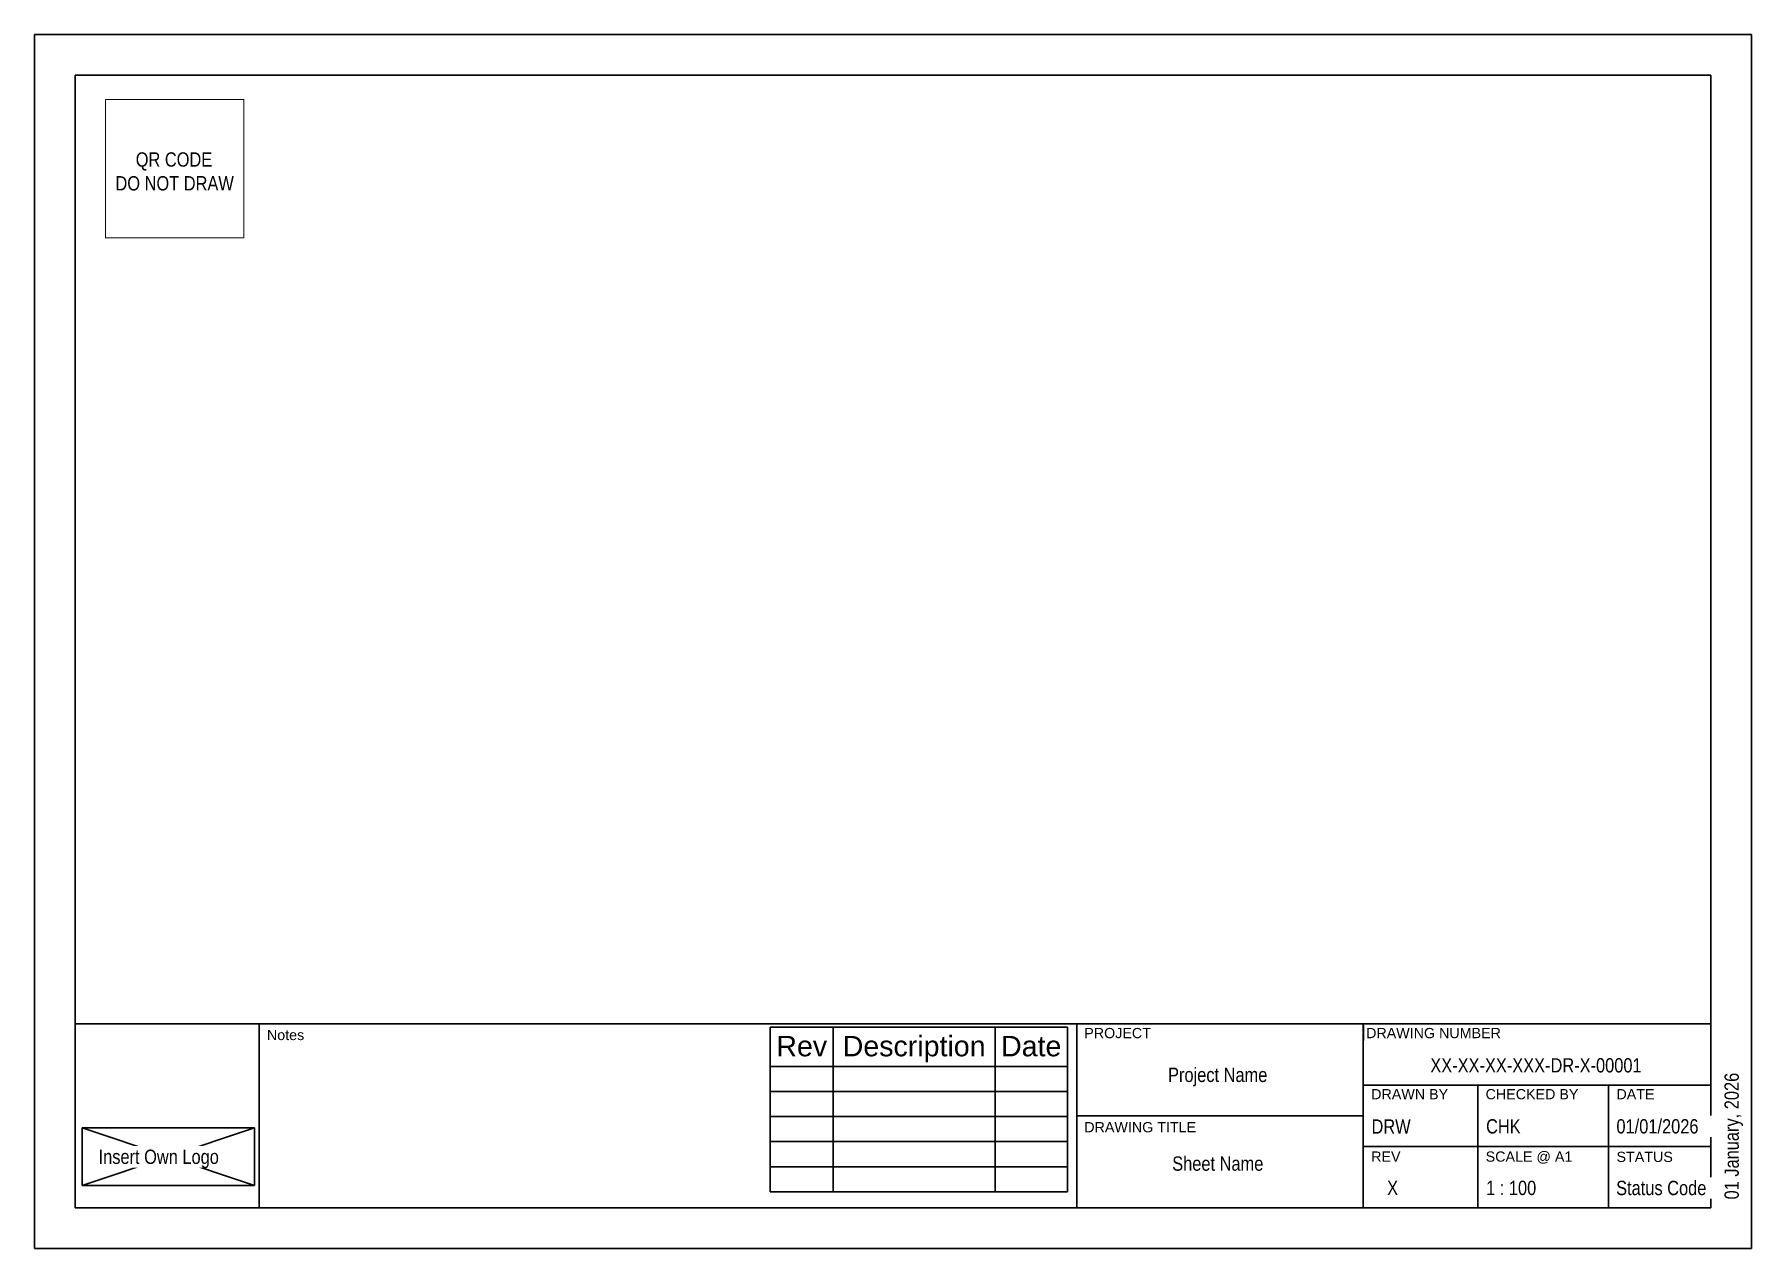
# Paper-space layout 'Layout1' of a CAD drawing. Header units: centimetres, sheet in millimetres. Extents: x 0 to 420, y 0 to 297.
import ezdxf

# ---------------------------------------------------------------- set-up
doc = ezdxf.new("R2010")
doc.units = ezdxf.units.CM
doc.header["$MEASUREMENT"] = 0
doc.layers.add('A-DETL-THIN', color=7, linetype='Continuous', lineweight=30, true_color=0x00a600)
doc.layers.add('G-ANNO-NPLT', color=7, linetype='Continuous', plot=False)
for name, color, linetype, lineweight in [('G-ANNO-SCHD', 7, 'Continuous', 30), ('G-ANNO-TEXT', 7, 'Continuous', 30), ('G-ANNO-TTLB', 7, 'Continuous', 18), ('G-ANNO-TTLB-THIN', 7, 'Continuous', 30)]:
    doc.layers.add(name, color=color, linetype=linetype, lineweight=lineweight)
doc.styles.add('Arial', font='arial.ttf', dxfattribs={"height": 5})
doc.styles.add('Arial Narrow', font='ARIALN.TTF', dxfattribs={"height": 3.5})
doc.styles.add('Arial_1', font='arial.ttf', dxfattribs={"height": 2.5})

psp = doc.layouts.get("Layout1")

# ---------------------------------------------------------------- linework, layer by layer
at = {"layer": 'A-DETL-THIN', "color": 7}
for p, q in [((195.4, 54.15), (179.96, 54.15)), ((179.96, 54.15), (179.96, 44.57)), ((234.95, 54.15), (195.4, 54.15)), ((195.4, 54.15), (195.4, 44.57)), ((252.67, 54.15), (234.95, 54.15)), ((234.95, 54.15), (234.95, 44.57)), ((252.67, 54.15), (252.67, 44.57)), ((252.67, 44.57), (179.96, 44.57)), ((179.96, 44.57), (179.96, 13.9)), ((195.4, 44.57), (195.4, 13.9)), ((234.95, 44.57), (234.95, 13.9)), ((252.67, 44.57), (252.67, 13.9)), ((252.67, 38.43), (179.96, 38.43)), ((252.67, 32.3), (179.96, 32.3)), ((252.67, 26.17), (179.96, 26.17)), ((252.67, 20.03), (179.96, 20.03)), ((252.67, 13.9), (179.96, 13.9))]:
    psp.add_line(p, q, dxfattribs=at)
at = {"layer": 'G-ANNO-TTLB'}
for p, q in [((51.25, 281.08), (17.37, 281.08)), ((17.37, 281.08), (17.37, 247.21)), ((51.25, 247.21), (51.25, 281.08)), ((17.37, 247.21), (51.25, 247.21))]:
    psp.add_line(p, q, dxfattribs=at)
at = {"layer": 'G-ANNO-TTLB-THIN'}
for p, q in [((420, 297), (0, 297)), ((0, 297), (0, 0)), ((420, 0), (420, 297)), ((10, 287), (410, 287)), ((10, 287), (10, 10)), ((410, 287), (410, 10)), ((410, 10), (410, 239.12)), ((55, 55), (55, 10)), ((11.69, 29.53), (53.82, 29.53)), ((11.69, 15.48), (11.69, 29.53)), ((11.69, 15.48), (53.82, 29.53)), ((11.69, 29.53), (53.82, 15.48)), ((53.82, 29.53), (53.82, 15.48)), ((53.82, 15.48), (11.69, 15.48)), ((10, 10), (410, 10)), ((0, 0), (420, 0))]:
    psp.add_line(p, q, dxfattribs=at)

# ---------------------------------------------------------------- texts
at = {"layer": 'G-ANNO-NPLT', "lineweight": 30, "char_height": 3.5, "attachment_point": 1, "style": 'Arial Narrow', "bg_fill": 3, "box_fill_scale": 1.25, "bg_fill_color": 256, "bg_fill_true_color": 13158600, "bg_fill_transparency": 0}
for s, insert, width in [('XX-XX-XX-XXX-DR-X-00001', (341.41, 46.59), 63.173), ('Project Name', (277.27, 44.26), 29.7426), ('CHK', (355.05, 31.67), 10.3418), ('Sheet Name', (278.29, 22.56), 27.2574), ('X', (330.85, 16.61), 3.2869), ('1 : 100', (355.05, 16.61), 14.9916)]:
    psp.add_mtext(s, dxfattribs=dict(at, insert=insert, width=width))
at = {"layer": 'G-ANNO-SCHD', "char_height": 5, "attachment_point": 2, "line_spacing_factor": 0.941778, "style": 'Arial'}
for s, insert, width in [('Rev', (187.68, 52.04), 14.8753), ('Description', (215.17, 52.04), 41.6875), ('Date', (243.81, 52.04), 17.6299)]:
    psp.add_mtext(s, dxfattribs=dict(at, insert=insert, width=width))
at = {"layer": 'G-ANNO-TEXT', "attachment_point": 1, "bg_fill": 3, "box_fill_scale": 1.25, "bg_fill_color": 256, "bg_fill_true_color": 13158600, "bg_fill_transparency": 0}
for s, insert, char_height, width, style in [('\\pxqc;QR CODE', (24.79, 268.14), 3.5, 18.7175, 'Arial Narrow'), ('PROJECT', (256.78, 53.98), 2.5, 19.8017, 'Arial_1'), ('DRAWING NUMBER', (325.7, 53.98), 2.5, 40.0042, 'Arial_1'), ('CHECKED BY', (354.93, 39.03), 2.5, 27.4177, 'Arial_1'), ('SCALE @ A1', (354.95, 23.77), 2.5, 25.654, 'Arial_1')]:
    psp.add_mtext(s, dxfattribs=dict(at, insert=insert, char_height=char_height, width=width, style=style))

# ---------------------------------------------------------------- next in the draw order: linework, layer by layer
at = {"layer": 'G-ANNO-TTLB-THIN'}
for p, q in [((10, 55), (410, 55)), ((255, 55), (255, 10)), ((325, 55), (325, 10)), ((353, 40), (353, 25)), ((385, 40), (385, 25)), ((353, 10), (353, 25))]:
    psp.add_line(p, q, dxfattribs=at)

# ---------------------------------------------------------------- next in the draw order: texts
at = {"layer": 'G-ANNO-NPLT', "lineweight": 30, "insert": (413.36, 12.03), "char_height": 3.5, "width": 37.92, "attachment_point": 1, "rotation": 90, "style": 'Arial Narrow', "bg_fill": 3, "box_fill_scale": 1.25, "bg_fill_color": 256, "bg_fill_true_color": 13158600, "bg_fill_transparency": 0}
psp.add_mtext('01 January, 2026', dxfattribs=at)
at = {"layer": 'G-ANNO-TEXT', "char_height": 3.5, "attachment_point": 1, "style": 'Arial Narrow', "bg_fill": 3, "box_fill_scale": 1.25, "bg_fill_color": 256, "bg_fill_true_color": 13158600, "bg_fill_transparency": 0}
for s, insert, width in [('\\pxqc;DO NOT DRAW ', (19.63, 262.32), 29.3661), ('Insert Own Logo', (15.71, 24.22), 35.9958)]:
    psp.add_mtext(s, dxfattribs=dict(at, insert=insert, width=width))

# ---------------------------------------------------------------- next in the draw order: texts
at = {"layer": 'G-ANNO-NPLT', "lineweight": 30, "char_height": 3.5, "attachment_point": 1, "style": 'Arial Narrow', "bg_fill": 3, "box_fill_scale": 1.25, "bg_fill_color": 256, "bg_fill_true_color": 13158600, "bg_fill_transparency": 0}
for s, insert, width in [('DRW', (327.03, 31.62), 11.7046), ('01/01/2026', (386.93, 31.67), 24.532)]:
    psp.add_mtext(s, dxfattribs=dict(at, insert=insert, width=width))
at = {"layer": 'G-ANNO-TEXT', "char_height": 2.5, "attachment_point": 1, "style": 'Arial_1', "bg_fill": 3, "box_fill_scale": 1.25, "bg_fill_color": 256, "bg_fill_true_color": 13158600, "bg_fill_transparency": 0}
for s, insert, width in [('Notes', (56.88, 53.51), 11.0633), ('DRAWN BY', (326.95, 39.03), 22.9283), ('DATE', (386.93, 39.03), 11.3038), ('REV', (326.95, 23.77), 8.6582)]:
    psp.add_mtext(s, dxfattribs=dict(at, insert=insert, width=width))

# ---------------------------------------------------------------- next in the draw order: linework, layer by layer
at = {"layer": 'G-ANNO-TTLB-THIN'}
for p, q in [((325, 40), (410, 40)), ((255, 32.5), (325, 32.5)), ((325, 25), (410, 25))]:
    psp.add_line(p, q, dxfattribs=at)

# ---------------------------------------------------------------- next in the draw order: texts
at = {"layer": 'G-ANNO-TEXT', "char_height": 2.5, "attachment_point": 1, "style": 'Arial_1', "bg_fill": 3, "box_fill_scale": 1.25, "bg_fill_color": 256, "bg_fill_true_color": 13158600, "bg_fill_transparency": 0}
for s, insert, width in [('DRAWING TITLE', (256.78, 30.96), 33.4304), ('STATUS', (386.95, 23.7), 16.7553)]:
    psp.add_mtext(s, dxfattribs=dict(at, insert=insert, width=width))

# ---------------------------------------------------------------- next in the draw order: linework, layer by layer
at = {"layer": 'G-ANNO-TTLB-THIN'}
psp.add_line((385, 10), (385, 25), dxfattribs=at)

# ---------------------------------------------------------------- next in the draw order: texts
at = {"layer": 'G-ANNO-NPLT', "lineweight": 30, "insert": (386.86, 16.59), "char_height": 3.5, "width": 27.0169, "attachment_point": 1, "style": 'Arial Narrow', "bg_fill": 3, "box_fill_scale": 1.25, "bg_fill_color": 256, "bg_fill_true_color": 13158600, "bg_fill_transparency": 0}
psp.add_mtext('Status Code', dxfattribs=at)

doc.saveas('drawing.dxf')
